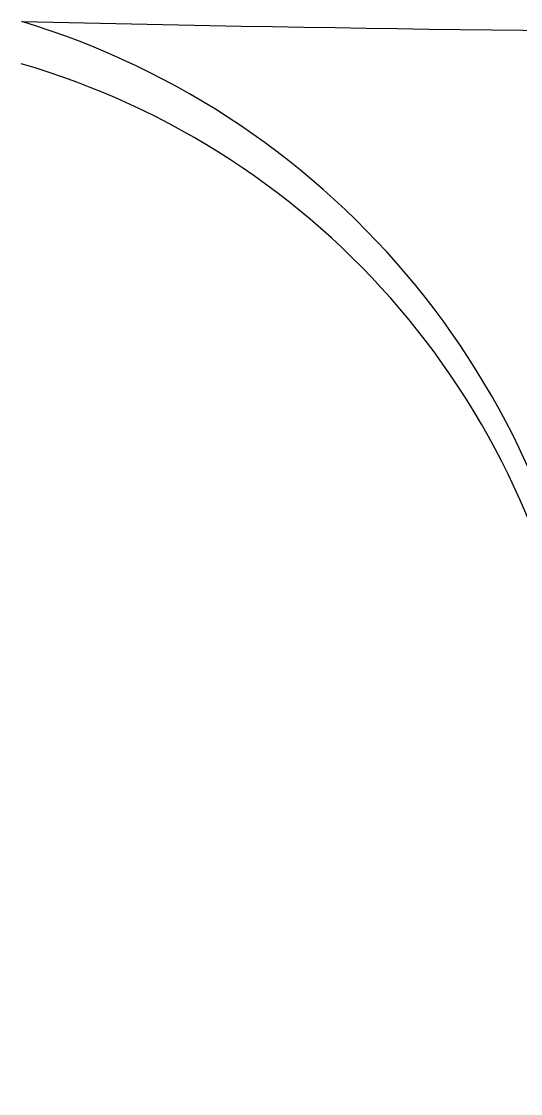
# Model space of a CAD drawing. Extents: x 1075 to 1144, y 510 to 635.
# Drawn here: x 1107.394 to 1109.454, y 578.241 to 582.671 of the extents above; entities that cross this region are included whole.
import ezdxf

# ---------------------------------------------------------------- set-up
doc = ezdxf.new("R2010")
doc.units = 0
doc.header["$MEASUREMENT"] = 0
doc.layers.add('1', color=4, linetype='Continuous')

# ---------------------------------------------------------------- blocks, each defined once
blk = doc.blocks.new('19 HS TX')
at = {"layer": '1', "color": 3, "linetype": 'Continuous'}
for centre, radius, start, end in [((30.6508, 59.6578), 3.3662, 5.3912, 73.042), ((30.7206, 59.5869), 3.246, 7.0125, 73.7349), ((35.7566, 69.4505), 11.8207, 244.22712, 297.96845), ((35.7751, 67.2096), 10.1947, 238.0821, 304.38155)]:
    blk.add_arc(centre, radius, start, end, dxfattribs=at)
at = {"layer": '1', "color": 2, "linetype": 'Continuous'}
blk.add_arc((35.8245, 242.3762), 179.5475, 268.662228, 271.302591, dxfattribs=at)

msp = doc.modelspace()

# ---------------------------------------------------------------- block references
at = {"layer": '1'}
msp.add_blockref('19 HS TX', (1075.7625, 519.7937), dxfattribs=at)

doc.saveas('drawing.dxf')
